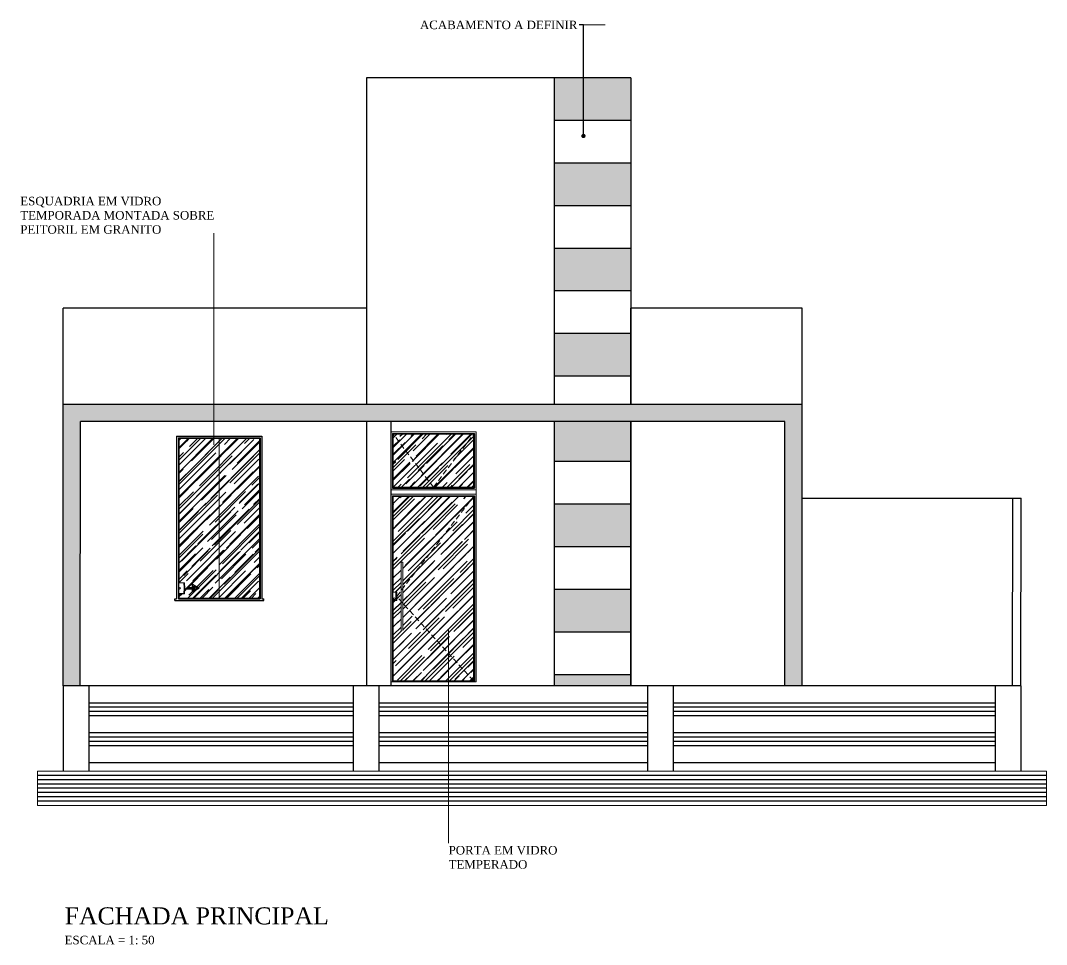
# Model space of a CAD drawing. Header units: centimetres. Extents: x -48696 to 156237, y -5617 to 29024.
# Drawn here: x -16652 to -15449, y 6358 to 7441 of the extents above; entities that cross this region are included whole.
import ezdxf
from ezdxf import colors
from ezdxf.entities.mleader import LeaderData, LeaderLine
from ezdxf.math import Vec2, Vec3

# ---------------------------------------------------------------- set-up
doc = ezdxf.new("R2010")
doc.units = ezdxf.units.CM
doc.linetypes.add('HIDDEN', pattern=[9.525, 6.35, -3.175])
for name, color, linetype in [('ACESSORIOS', 2, 'Continuous'), ('Grama', 84, 'Continuous'), ('Piso', 55, 'Continuous'), ('PN010', 1, 'Continuous'), ('Texto', 2, 'Continuous')]:
    doc.layers.add(name, color=color, linetype=linetype)
for name, color, linetype, lineweight in [('Fachadas - Varanda', 3, 'Continuous', 30), ('Pilares Sub-solo', 7, 'Continuous', 70), ('Pisos Externos', 15, 'Continuous', 9), ('Portas - Janelas', 2, 'Continuous', 20), ('Projeção Portas', 55, 'HIDDEN', 5)]:
    doc.layers.add(name, color=color, linetype=linetype, lineweight=lineweight)
doc.styles.get("Standard").update_dxf_attribs({"font": 'arial.ttf'})
doc.styles.add('Valéria', font='romantic.ttf', dxfattribs={"height": 10})
pattern_1 = [(0, (0, 0), (0, 6.985), [5.08, -1.905]), (90, (0, 0), (-6.985, 4e-16), [5.08, -1.905])]

# ---------------------------------------------------------------- blocks, each defined once
blk = doc.blocks.new('_Dot')
at = {"color": 0, "linetype": 'ByBlock', "lineweight": -2}
blk.add_line((-0.5, 0), (-1, 0), dxfattribs=at)
at = {"color": 0, "linetype": 'ByBlock', "const_width": 0.5}
blk.add_lwpolyline([(-0.25, 0, 1), (0.25, 0, 1)], format="xyb", close=True, dxfattribs=at)

msp = doc.modelspace()

# ---------------------------------------------------------------- hatches: boundary and pattern name
h = msp.add_hatch()
h.set_pattern_fill('ANGLE', color=43)
h.set_pattern_definition(pattern_1)
h.paths.add_polyline_path([(-15991.93735, 7373.83359), (-16026.2024, 7373.83359), (-16026.2024, 7323.83359), (-15991.93735, 7323.83359)])
h.paths.add_polyline_path([(-15966.31766, 7373.83359), (-15991.93735, 7373.83359), (-15991.93735, 7323.83359), (-15966.31766, 7323.83359)])
h.paths.add_polyline_path([(-15936.2024, 7373.83359), (-15966.31766, 7373.83359), (-15966.31766, 7323.83359), (-15936.2024, 7323.83359)])
h.paths.add_polyline_path([(-15936.2024, 7273.83359), (-15966.31766, 7273.83359), (-15966.31766, 7223.83359), (-15936.2024, 7223.83359)])
h.paths.add_polyline_path([(-15966.31766, 7273.83359), (-16026.2024, 7273.83359), (-16026.2024, 7223.83359), (-15966.31766, 7223.83359)])
h.paths.add_polyline_path([(-15966.31766, 7173.83359), (-16026.2024, 7173.83359), (-16026.2024, 7123.83359), (-15966.31766, 7123.83359)])
h.paths.add_polyline_path([(-15936.2024, 7173.83359), (-15966.31766, 7173.83359), (-15966.31766, 7123.83359), (-15936.2024, 7123.83359)])
h.paths.add_polyline_path([(-15936.2024, 7073.83359), (-15966.31766, 7073.83359), (-15966.31766, 7023.83359), (-15936.2024, 7023.83359)])
h.paths.add_polyline_path([(-15966.31766, 7073.83359), (-16026.2024, 7073.83359), (-16026.2024, 7023.83359), (-15966.31766, 7023.83359)])
h.paths.add_polyline_path([(-15936.2024, 6970.83359), (-16026.2024, 6970.83359), (-16026.2024, 6923.83359), (-15936.2024, 6923.83359)])
h.paths.add_polyline_path([(-15936.2024, 6873.83359), (-16026.2024, 6873.83359), (-16026.2024, 6823.83359), (-15936.2024, 6823.83359)])
h.paths.add_polyline_path([(-15936.2024, 6773.83359), (-16026.2024, 6773.83359), (-16026.2024, 6723.83359), (-15936.2024, 6723.83359)])
h.paths.add_polyline_path([(-15936.2024, 6673.83359), (-16026.2024, 6673.83359), (-16026.2024, 6660.83359), (-15936.2024, 6660.83359)])
h = msp.add_hatch()
h.set_pattern_fill('ANGLE', color=43)
h.set_pattern_definition(pattern_1)
h.paths.add_polyline_path([(-15735.742, 6990.83359), (-16425.28917, 6990.83359), (-16425.28917, 6970.83359), (-15755.73983, 6970.83359), (-15755.70617, 6660.83359), (-15735.70617, 6660.83359)])
h.paths.add_polyline_path([(-16425.28917, 6990.83359), (-16601.59448, 6990.83359), (-16601.69044, 6660.83359), (-16581.69044, 6660.83359), (-16581.60029, 6970.83359), (-16425.28917, 6970.83359)])
at = {"layer": 'Grama', "transparency": 33554559}
h = msp.add_hatch(dxfattribs=at)
h.set_pattern_fill('AR-RROOF', color=33, scale=0.4, angle=45)
h.set_pattern_definition([(45, (12101.831, -6103.014), (8.621046, 22.9894557), [152.4, -20.32, 50.8, -10.16]), (45, (12107.794, -6089.867), (-16.7391974, 2.3707876), [30.48, -3.3528, 60.96, -7.62]), (45, (12099.317, -6093.315), (32.5444482, 42.1712827), [81.28, -14.224, 40.64, -10.16])])
h.paths.add_polyline_path([(-16418.70674, 6950.83359), (-16465.70674, 6950.83359), (-16465.70674, 6781.8336), (-16459.55077, 6781.8336), (-16459.00032, 6775.33359), (-16459.55077, 6768.83359), (-16465.70674, 6768.83359), (-16465.70674, 6763.83359), (-16418.70674, 6763.83359)])
h.paths.add_polyline_path([(-16450.28943, 6779.98935), (-16442.22543, 6775.33359), (-16450.28943, 6770.67784), (-16450.28943, 6774.75759), (-16456.62543, 6774.75759), (-16456.62543, 6775.90959), (-16450.28943, 6775.90959)], flags=16)
h.paths.add_polyline_path([(-16418.70674, 6763.83359), (-16371.70674, 6763.83359), (-16371.70674, 6950.83359), (-16418.70674, 6950.83359)])
h = msp.add_hatch(dxfattribs=at)
h.set_pattern_fill('AR-RROOF', color=33, scale=0.4, angle=45)
h.set_pattern_definition([(45, (-80323.108, 4722.039), (8.6210459, 22.9894557), [152.4, -20.32, 50.8, -10.16]), (45, (-80317.146, 4735.186), (-16.7391974, 2.3707876), [30.48, -3.3528, 60.96, -7.62]), (45, (-80325.623, 4731.737), (32.5444482, 42.17128274), [81.28, -14.224, 40.64, -10.16])])
h.paths.add_polyline_path([(-16120.75213, 6955.83359), (-16167.75213, 6893.83359), (-16120.75213, 6893.83359)], flags=17)
h.paths.add_polyline_path([(-16120.75213, 6955.83359), (-16214.75213, 6955.83359), (-16167.75213, 6893.83359)])
h.paths.add_polyline_path([(-16214.75213, 6955.83359), (-16214.75213, 6893.83359), (-16167.75213, 6893.83359)], flags=17)
h.paths.add_polyline_path([(-16120.75213, 6882.83359), (-16161.18702, 6882.83359), (-16214.75213, 6877.96537), (-16214.75213, 6770.83359), (-16210.75213, 6770.83359), (-16210.75213, 6765.83359), (-16205.75213, 6772.33359), (-16205.75213, 6805.83359), (-16203.75213, 6805.83359), (-16203.75213, 6774.93359)])
h.paths.add_polyline_path([(-16161.18702, 6882.83359), (-16214.75213, 6882.83359), (-16214.75213, 6877.96537)], flags=17)
h.paths.add_polyline_path([(-16205.75213, 6760.33359), (-16210.75213, 6765.83359), (-16210.75213, 6760.83359), (-16214.75213, 6760.83359), (-16214.75213, 6716.83202), (-16165.21441, 6715.7421), (-16203.75213, 6758.13359), (-16203.75213, 6725.83359), (-16205.75213, 6725.83359)])
h.paths.add_polyline_path([(-16120.75213, 6882.83359), (-16203.75213, 6774.93359), (-16203.75213, 6758.13359), (-16165.21441, 6715.7421), (-16120.75213, 6714.76385)])
h.paths.add_polyline_path([(-16205.75213, 6772.33359), (-16210.75213, 6765.83359), (-16205.75213, 6760.33359)])
h.paths.add_polyline_path([(-16120.75213, 6714.76385), (-16165.21441, 6715.7421), (-16120.75213, 6666.83359)], flags=17)
h.paths.add_polyline_path([(-16165.21441, 6715.7421), (-16214.75213, 6716.83202), (-16214.75213, 6666.83359), (-16120.75213, 6666.83359)])

# ---------------------------------------------------------------- linework, layer by layer
for p, q in [((-16246.20674, 7373.83359), (-16246.20674, 6990.83359)), ((-15936.2024, 7373.83359), (-16246.20674, 7373.83359)), ((-16026.2024, 7373.83359), (-16026.2024, 6990.83359)), ((-15936.2024, 7373.83359), (-15936.2024, 6990.83359)), ((-15936.2024, 7323.83359), (-16026.2024, 7323.83359)), ((-15936.2024, 7273.83359), (-16026.2024, 7273.83359)), ((-15936.2024, 7223.83359), (-16026.2024, 7223.83359)), ((-15936.2024, 7173.83359), (-16026.2024, 7173.83359)), ((-15936.2024, 7123.83359), (-16026.2024, 7123.83359)), ((-16601.69044, 6660.83359), (-16601.56162, 7103.83359)), ((-16246.20674, 7103.83359), (-16601.56162, 7103.83359)), ((-15936.2024, 6990.83359), (-15936.2024, 7103.83359)), ((-15735.75427, 7103.83359), (-15936.2024, 7103.83359)), ((-15735.70617, 6660.83359), (-15735.75427, 7103.83359)), ((-15936.2024, 7073.83359), (-16026.2024, 7073.83359)), ((-15936.2024, 7023.83359), (-16026.2024, 7023.83359)), ((-15735.73983, 6990.83359), (-16601.69044, 6990.83359)), ((-16581.69044, 6660.82778), (-16581.60029, 6970.83359)), ((-15755.73983, 6970.83359), (-16581.60029, 6970.83359)), ((-16246.20674, 6970.83359), (-16246.20674, 6660.83359)), ((-16217.75213, 6970.83359), (-16217.75213, 6660.83359)), ((-16026.2024, 6970.83359), (-16026.2024, 6660.83359)), ((-15936.2024, 6660.83359), (-15936.2024, 6970.83359)), ((-15936.2024, 6970.83359), (-15936.2024, 6660.83359)), ((-15755.70617, 6660.83142), (-15755.73983, 6970.83359)), ((-15936.2024, 6923.83359), (-16026.2024, 6923.83359)), ((-15936.2024, 6873.83359), (-16026.2024, 6873.83359)), ((-15936.2024, 6823.83359), (-16026.2024, 6823.83359)), ((-15936.2024, 6773.83359), (-16026.2024, 6773.83359)), ((-15936.2024, 6723.83359), (-16026.2024, 6723.83359)), ((-15936.2024, 6673.83359), (-16026.2024, 6673.83359)), ((-16601.69044, 6660.83359), (-16601.71952, 6560.83359)), ((-15479.20718, 6660.83359), (-16601.69044, 6660.83359)), ((-16571.69044, 6660.82487), (-16571.71952, 6560.82487)), ((-16261.69044, 6660.83359), (-16261.69044, 6560.83359)), ((-16231.69044, 6660.83359), (-16231.69044, 6560.83359)), ((-15916.69044, 6660.83359), (-15916.69044, 6560.83359)), ((-15886.69044, 6660.83359), (-15886.69044, 6560.83359)), ((-15509.20718, 6660.83359), (-15509.20718, 6560.83359)), ((-15479.20718, 6660.83359), (-15479.20713, 6660.86144)), ((-15479.20718, 6660.83359), (-15479.20718, 6560.83359)), ((-16261.69044, 6640.83359), (-16571.69625, 6640.83359)), ((-15916.69044, 6640.83359), (-16231.69044, 6640.83359)), ((-15509.20718, 6640.83359), (-15886.69044, 6640.83359)), ((-16261.69044, 6625.83359), (-16571.70061, 6625.83359)), ((-16261.69044, 6630.83359), (-16571.69916, 6630.83359)), ((-16261.69044, 6635.83359), (-16571.69771, 6635.83359)), ((-15916.69044, 6635.83359), (-16231.69044, 6635.83359)), ((-15916.69044, 6630.83359), (-16231.69044, 6630.83359)), ((-15916.69044, 6625.83359), (-16231.69044, 6625.83359)), ((-15509.20718, 6635.83359), (-15886.69044, 6635.83359)), ((-15509.20718, 6630.83359), (-15886.69044, 6630.83359)), ((-15509.20718, 6625.83359), (-15886.69044, 6625.83359)), ((-16261.69044, 6605.83359), (-16571.70643, 6605.83359)), ((-15916.69044, 6605.83359), (-16231.69044, 6605.83359)), ((-15509.20718, 6605.83359), (-15886.69044, 6605.83359)), ((-16261.69044, 6590.83359), (-16571.71079, 6590.83359)), ((-16261.69044, 6595.83359), (-16571.70934, 6595.83359)), ((-16261.69044, 6600.83359), (-16571.70788, 6600.83359)), ((-15916.69044, 6600.83359), (-16231.69044, 6600.83359)), ((-15916.69044, 6595.83359), (-16231.69044, 6595.83359)), ((-15916.69044, 6590.83359), (-16231.69044, 6590.83359)), ((-15509.20718, 6600.83359), (-15886.69044, 6600.83359)), ((-15509.20718, 6595.83359), (-15886.69044, 6595.83359)), ((-15509.20718, 6590.83359), (-15886.69044, 6590.83359)), ((-16261.69044, 6570.83359), (-16571.71661, 6570.83359)), ((-15916.69044, 6570.83359), (-16231.69044, 6570.83359)), ((-15509.20718, 6570.83359), (-15886.69044, 6570.83359)), ((-15449.20718, 6555.83359), (-16631.71952, 6555.83359)), ((-15449.20718, 6550.83359), (-16631.71952, 6550.83359)), ((-15449.20718, 6545.83359), (-16631.71952, 6545.83359)), ((-15449.20718, 6540.83359), (-16631.71952, 6540.83359)), ((-15449.20718, 6535.83359), (-16631.71952, 6535.83359)), ((-15449.20718, 6530.83359), (-16631.71952, 6530.83359)), ((-15449.20718, 6525.83359), (-16631.71952, 6525.83359))]:
    msp.add_line(p, q)
at = {"layer": 'ACESSORIOS'}
for p, q in [((-16468.70674, 6953.83359), (-16468.70674, 6762.83359)), ((-16468.70674, 6953.83359), (-16368.70674, 6953.83359)), ((-16368.70674, 6953.83359), (-16368.70674, 6762.83359)), ((-16470.70674, 6762.83359), (-16468.70674, 6762.83359)), ((-16470.70674, 6760.83359), (-16470.70674, 6762.83359)), ((-16470.70674, 6760.83359), (-16366.70674, 6760.83359)), ((-16368.70674, 6762.83359), (-16366.70674, 6762.83359)), ((-16366.70674, 6760.83359), (-16366.70674, 6762.83359))]:
    msp.add_line(p, q, dxfattribs=at)
at = {"layer": 'Fachadas - Varanda'}
for p, q in [((-16217.75213, 6970.83359), (-16217.75213, 6660.83359)), ((-15735.73006, 6880.83359), (-15478.79474, 6880.86148)), ((-15489.20717, 6660.85234), (-15488.79476, 6880.8604)), ((-15479.20718, 6660.83359), (-15478.79474, 6880.86148))]:
    msp.add_line(p, q, dxfattribs=at)
at = {"layer": 'Piso'}
for points in [[(-16456.62543, 6775.90959), (-16456.62543, 6774.75759), (-16447.98543, 6774.75759), (-16447.98543, 6775.90959), (-16456.62543, 6775.90959)], [(-16450.28943, 6775.90959), (-16450.28943, 6779.98935), (-16442.22543, 6775.33359), (-16450.28943, 6770.67784), (-16450.28943, 6774.75759)], [(-16449.13743, 6775.90959), (-16449.13743, 6777.99402), (-16444.52943, 6775.33359), (-16449.13743, 6772.67316), (-16449.13743, 6774.75759)]]:
    msp.add_lwpolyline(points, dxfattribs=at)
at = {"layer": 'Pisos Externos'}
for p, q in [((-15991.93735, 7435.67261), (-15966.31766, 7435.67261)), ((-16425.28917, 7191.52436), (-16425.28917, 6943.53072)), ((-16466.70674, 6950.83359), (-16370.70674, 6950.83359)), ((-16465.70674, 6951.83359), (-16465.70674, 6781.8336)), ((-16418.70674, 6950.83359), (-16418.70674, 6763.83359)), ((-16371.70674, 6951.83359), (-16371.70674, 6762.83359)), ((-16215.75213, 6955.83359), (-16119.75213, 6955.83359)), ((-16214.75213, 6956.83359), (-16214.75213, 6892.83359)), ((-16120.75213, 6956.83359), (-16120.75213, 6892.83359)), ((-16215.75213, 6893.83359), (-16119.75213, 6893.83359)), ((-16215.75213, 6882.83359), (-16119.75213, 6882.83359)), ((-16214.75213, 6883.83359), (-16214.75213, 6770.83359)), ((-16120.75213, 6883.83359), (-16120.75213, 6666.83359)), ((-16466.70674, 6781.8336), (-16459.55077, 6781.8336)), ((-16460.4087, 6781.53359), (-16466.70674, 6781.53359)), ((-16459.88365, 6775.33359), (-16460.4087, 6781.53359)), ((-16460.4087, 6769.1336), (-16459.88365, 6775.33359)), ((-16459.85662, 6781.53359), (-16459.33157, 6775.33359)), ((-16459.85662, 6769.1336), (-16459.33157, 6775.33359)), ((-16459.55077, 6781.8336), (-16459.00032, 6775.33359)), ((-16459.00032, 6775.33359), (-16459.55077, 6768.83359)), ((-16215.75214, 6770.83359), (-16210.75214, 6770.83359)), ((-16211.75214, 6770.83359), (-16211.75214, 6760.83359)), ((-16210.75214, 6770.83359), (-16210.75214, 6760.83359)), ((-16460.4087, 6769.1336), (-16466.70674, 6769.1336)), ((-16459.55077, 6768.83359), (-16466.70674, 6768.83359)), ((-16466.70674, 6763.83359), (-16370.70674, 6763.83359)), ((-16465.70674, 6768.83359), (-16465.70674, 6762.83359)), ((-16210.75214, 6760.83359), (-16215.75214, 6760.83359)), ((-16214.75213, 6760.83359), (-16214.75213, 6666.83359)), ((-16149.94748, 6476.6444), (-16149.94748, 6726.74644)), ((-16215.75213, 6666.83359), (-16119.75213, 6666.83359))]:
    msp.add_line(p, q, dxfattribs=at)
for points in [[(-16205.75213, 6805.83359), (-16205.75213, 6725.83359)], [(-16203.75213, 6725.83359), (-16203.75213, 6805.83359), (-16205.75213, 6805.83359)]]:
    msp.add_lwpolyline(points, dxfattribs=at)
for centre in [(-16465.20674, 6775.33359), (-16213.67586, 6763.03745)]:
    msp.add_circle(centre, 1, dxfattribs=at)
at = {"layer": 'PN010'}
for p, q in [((-16466.70674, 6951.83359), (-16466.70674, 6762.83359)), ((-16466.70674, 6951.83359), (-16370.70674, 6951.83359)), ((-16370.70674, 6951.83359), (-16370.70674, 6762.83359)), ((-16215.75213, 6956.83359), (-16119.75213, 6956.83359)), ((-16215.75213, 6956.83359), (-16215.75213, 6892.83359)), ((-16119.75213, 6956.83359), (-16119.75213, 6892.83359)), ((-16215.75213, 6892.83359), (-16119.75213, 6892.83359)), ((-16215.75213, 6883.83359), (-16215.75213, 6665.83359)), ((-16215.75213, 6883.83359), (-16119.75213, 6883.83359)), ((-16119.75213, 6883.83359), (-16119.75213, 6665.83359)), ((-16466.70674, 6762.83359), (-16370.70674, 6762.83359))]:
    msp.add_line(p, q, dxfattribs=at)
at = {"layer": 'Portas - Janelas'}
for p, q in [((-16217.75213, 6958.83359), (-16117.75213, 6958.83359)), ((-16117.75213, 6958.83359), (-16117.75213, 6665.83359)), ((-16217.75213, 6890.83359), (-16117.75213, 6890.83359)), ((-16217.75213, 6885.83359), (-16117.75213, 6885.83359)), ((-16217.75213, 6665.83359), (-16117.75213, 6665.83359)), ((-15449.20718, 6560.83359), (-16631.71952, 6560.83359)), ((-16631.71952, 6560.83359), (-16631.71952, 6520.83359)), ((-15449.20718, 6520.83359), (-15449.20718, 6560.83359)), ((-15449.20718, 6520.83359), (-16631.71952, 6520.83359))]:
    msp.add_line(p, q, dxfattribs=at)
at = {"layer": 'Projeção Portas'}
for p, q in [((-16167.75213, 6893.83359), (-16214.75213, 6955.83359)), ((-16167.75213, 6893.83359), (-16120.75213, 6955.83359)), ((-16210.75213, 6765.83359), (-16120.75213, 6882.83359)), ((-16120.75213, 6666.83359), (-16210.75213, 6765.83359))]:
    msp.add_line(p, q, dxfattribs=at)

# ---------------------------------------------------------------- texts
at = {"char_height": 10, "attachment_point": 1}
for s, insert, width in [('{\\fRomantic|b0|i0|c2|p2;\\C2;ESQUADRIA EM VIDRO \\PTEMPORADA MONTADA SOBRE\\PPEITORIL EM GRANITO}', (-16651.98234, 7234.24747), 224.6255116), ('{\\fRomantic|b0|i0|c2|p2;\\C2;PORTA EM VIDRO\\PTEMPERADO}', (-16149.94748, 6473.31107), 125.3482265)]:
    msp.add_mtext(s, dxfattribs=dict(at, insert=insert, width=width))
at = {"layer": 'Texto', "insert": (-16600.02218, 6401.34587), "char_height": 10, "attachment_point": 1, "style": 'Valéria'}
msp.add_mtext('{\\H2x;\\C5;FACHADA PRINCIPAL \\P\\H0.5x;\\C2;ESCALA = 1: 50}', dxfattribs=at)

# ---------------------------------------------------------------- leaders
at = {"layer": 'Pilares Sub-solo'}
ml = msp.add_multileader_mtext('Standard', dxfattribs=at)
ml.set_content('ACABAMENTO A DEFINIR', color=2, style='Valéria')
ml.set_leader_properties(color=15)
ml.set_arrow_properties(name='DOT')
ml.build(insert=Vec2(0, 0))
ml.multileader.update_dxf_attribs({"dogleg_length": 5, "arrow_head_size": 5})
ctx = ml.context
ctx.base_point, ctx.char_height, ctx.arrow_head_size, ctx.plane_origin = Vec3(-16181.33676, 7435.67261), 10, 5, Vec3(-15991.93735, 7328.0897)
ctx.text_align_type = 2
notes = []
notes.append((ctx, [(0, (1, 1, 0), (-15991.93735, 7435.67261), (-1, 0), 5, [(0, [(-15991.93735, 7305.58828)], 0, [])])]))
ctx.mtext.insert, ctx.mtext.alignment, ctx.mtext.flow_direction = Vec3(-15998.93735, 7440.77616), 3, 5
for ctx, leaders in notes:
    for number, flags, end, landing, length, lines in leaders:
        leader = LeaderData()
        leader.index, (leader.has_last_leader_line, leader.has_dogleg_vector, leader.attachment_direction) = number, flags
        leader.last_leader_point, leader.dogleg_vector, leader.dogleg_length = Vec3(end), Vec3(landing), length
        for number, points, colour, breaks in lines:
            line = LeaderLine()
            line.index, line.vertices, line.color, line.breaks = number, Vec3.list(points), colors.encode_raw_color(colour), breaks
            leader.lines.append(line)
        ctx.leaders.append(leader)

doc.saveas('drawing.dxf')
